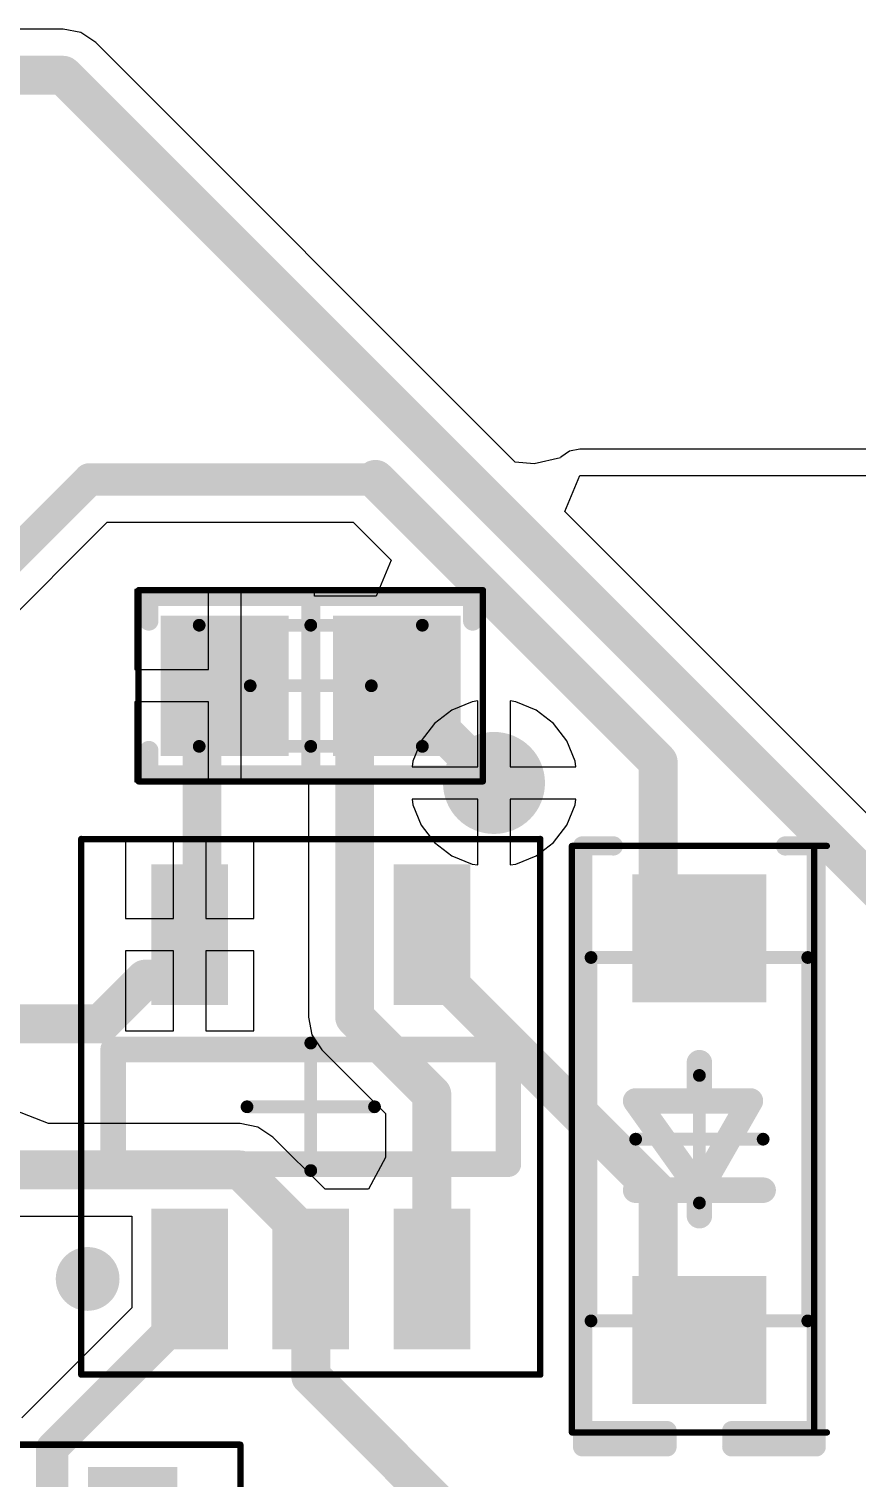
# Model space of a CAD drawing. Header units: millimetres. Extents: x 45 to 209, y 90 to 189.
# Drawn here: x 79.65 to 86.14, y 108.5 to 119.87 of the extents above; entities that cross this region are included whole.
import ezdxf

# ---------------------------------------------------------------- set-up
doc = ezdxf.new("R2010")
doc.units = ezdxf.units.MM
for name, color, linetype in [('BottomLayer', 5, 'Continuous'), ('Mechanical13', 56, 'Continuous'), ('Mechanical15', 56, 'Continuous'), ('MultiLayer', 9, 'Continuous'), ('TopLayer', 1, 'Continuous'), ('TopOverlay', 2, 'Continuous'), ('TopPaste', 8, 'Continuous'), ('TopSolder', 216, 'Continuous'), ('ViaHoleLayer', 16, 'Continuous')]:
    doc.layers.add(name, color=color, linetype=linetype)

# ---------------------------------------------------------------- blocks, each defined once
blk = doc.blocks.new('TI_SOIC_8_D_7')
at = {"layer": 'Mechanical13', "const_width": 0.1}
for points in [[(-2, -2.5), (-2, 2.5)], [(2, 2.5), (-2, 2.5)], [(2, -2.5), (2, 2.5)], [(2, -2.5), (-2, -2.5)]]:
    blk.add_lwpolyline(points, dxfattribs=at)
at = {"layer": 'Mechanical13'}
for points, const_width in [([(-2.025, 2.5, 1), (-1.975, 2.5, 1)], 0.05), ([(-2.025, 2.5, 1), (-1.975, 2.5, 1)], 0.05), ([(1.975, 2.5, 1), (2.025, 2.5, 1)], 0.05), ([(1.975, 2.5, 1), (2.025, 2.5, 1)], 0.05), ([(-0.6, 1.6, 1), (-1.6, 1.6, 1)], 0.1), ([(-1.625, 1.6, 1), (-1.575, 1.6, 1)], 0.05), ([(-0.625, 1.6, 1), (-0.575, 1.6, 1)], 0.05), ([(-2.025, -2.5, 1), (-1.975, -2.5, 1)], 0.05), ([(-2.025, -2.5, 1), (-1.975, -2.5, 1)], 0.05), ([(1.975, -2.5, 1), (2.025, -2.5, 1)], 0.05), ([(1.975, -2.5, 1), (2.025, -2.5, 1)], 0.05)]:
    blk.add_lwpolyline(points, format="xyb", close=True, dxfattribs=dict(at, const_width=const_width))
at = {"layer": 'Mechanical15'}
for points, const_width in [([(-3.7, -2.75), (-3.7, 2.75)], 0.05), ([(3.7, 2.75), (-3.7, 2.75)], 0.05), ([(3.7, -2.75), (3.7, 2.75)], 0.05), ([(0, -0.5), (0, 0.5)], 0.1), ([(0.5, 0), (-0.5, 0)], 0.1), ([(3.7, -2.75), (-3.7, -2.75)], 0.05)]:
    blk.add_lwpolyline(points, dxfattribs=dict(at, const_width=const_width))
for points, const_width in [([(-3.712, 2.75, 1), (-3.688, 2.75, 1)], 0.025), ([(-3.712, 2.75, 1), (-3.688, 2.75, 1)], 0.025), ([(3.688, 2.75, 1), (3.712, 2.75, 1)], 0.025), ([(3.688, 2.75, 1), (3.712, 2.75, 1)], 0.025), ([(-0.025, 0.5, 1), (0.025, 0.5, 1)], 0.05), ([(-0.525, 0, 1), (-0.475, 0, 1)], 0.05), ([(0.475, 0, 1), (0.525, 0, 1)], 0.05), ([(-0.025, -0.5, 1), (0.025, -0.5, 1)], 0.05), ([(-3.712, -2.75, 1), (-3.688, -2.75, 1)], 0.025), ([(-3.712, -2.75, 1), (-3.688, -2.75, 1)], 0.025), ([(3.688, -2.75, 1), (3.712, -2.75, 1)], 0.025), ([(3.688, -2.75, 1), (3.712, -2.75, 1)], 0.025)]:
    blk.add_lwpolyline(points, format="xyb", close=True, dxfattribs=dict(at, const_width=const_width))
at = {"layer": 'TopLayer'}
for points in [[(-1.925, 1.605), (-1.925, 2.205), (-3.475, 1.605), (-3.475, 2.205)], [(3.475, 1.605), (3.475, 2.205), (1.925, 1.605), (1.925, 2.205)], [(-1.925, 0.335), (-1.925, 0.935), (-3.475, 0.335), (-3.475, 0.935)], [(3.475, 0.335), (3.475, 0.935), (1.925, 0.335), (1.925, 0.935)], [(-1.925, -0.935), (-1.925, -0.335), (-3.475, -0.935), (-3.475, -0.335)], [(3.475, -0.935), (3.475, -0.335), (1.925, -0.935), (1.925, -0.335)], [(-1.925, -2.205), (-1.925, -1.605), (-3.475, -2.205), (-3.475, -1.605)], [(3.475, -2.205), (3.475, -1.605), (1.925, -2.205), (1.925, -1.605)]]:
    blk.add_solid(points, dxfattribs=at)
at = {"layer": 'TopOverlay'}
for p, q in [((-1.1, 2.5), (-1.6, 2.5)), ((-1.6, 2.5), (-1.6, 2)), ((-1.1, 2.3), (-1.1, 2.5)), ((-1.4, 2), (-1.1, 2.3)), ((-1.6, 2), (-1.4, 2))]:
    blk.add_line(p, q, dxfattribs=at)
for points, const_width in [([(-2.575, 2.755, 1), (-2.825, 2.755, 1)], 0.25), ([(-2.887, 2.755, 1), (-2.763, 2.755, 1)], 0.125), ([(-2.637, 2.755, 1), (-2.512, 2.755, 1)], 0.125), ([(-1.65, 2.5, 1), (-1.55, 2.5, 1)], 0.1), ([(-1.65, 2.5, 1), (-1.55, 2.5, 1)], 0.1), ([(-1.15, 2.5, 1), (-1.05, 2.5, 1)], 0.1), ([(1.55, 2.5, 1), (1.65, 2.5, 1)], 0.1), ([(1.55, 2.5, 1), (1.65, 2.5, 1)], 0.1), ([(-1.65, 2, 1), (-1.55, 2, 1)], 0.1), ([(-1.65, -2.5, 1), (-1.55, -2.5, 1)], 0.1), ([(-1.65, -2.5, 1), (-1.55, -2.5, 1)], 0.1), ([(1.55, -2.5, 1), (1.65, -2.5, 1)], 0.1), ([(1.55, -2.5, 1), (1.65, -2.5, 1)], 0.1)]:
    blk.add_lwpolyline(points, format="xyb", close=True, dxfattribs=dict(at, const_width=const_width))
at = {"layer": 'TopOverlay', "const_width": 0.2}
for points in [[(-1.6, -2.5), (-1.6, 2.5)], [(1.6, 2.5), (-1.6, 2.5)], [(1.6, -2.5), (1.6, 2.5)], [(1.6, -2.5), (-1.6, -2.5)]]:
    blk.add_lwpolyline(points, dxfattribs=at)
blk.add_lwpolyline([(-1.1, 2.5, -0.414214), (-1.6, 2)], format="xyb", dxfattribs=at)
at = {"layer": 'TopPaste'}
for points in [[(-1.925, 1.605), (-1.925, 2.205), (-3.475, 1.605), (-3.475, 2.205)], [(3.475, 1.605), (3.475, 2.205), (1.925, 1.605), (1.925, 2.205)], [(-1.925, 0.335), (-1.925, 0.935), (-3.475, 0.335), (-3.475, 0.935)], [(3.475, 0.335), (3.475, 0.935), (1.925, 0.335), (1.925, 0.935)], [(-1.925, -0.935), (-1.925, -0.335), (-3.475, -0.935), (-3.475, -0.335)], [(3.475, -0.935), (3.475, -0.335), (1.925, -0.935), (1.925, -0.335)], [(-1.925, -2.205), (-1.925, -1.605), (-3.475, -2.205), (-3.475, -1.605)], [(3.475, -2.205), (3.475, -1.605), (1.925, -2.205), (1.925, -1.605)]]:
    blk.add_solid(points, dxfattribs=at)
at = {"layer": 'TopSolder'}
for points in [[(-1.874, 1.554), (-1.874, 2.256), (-3.526, 1.554), (-3.526, 2.256)], [(3.526, 1.554), (3.526, 2.256), (1.874, 1.554), (1.874, 2.256)], [(-1.874, 0.284), (-1.874, 0.986), (-3.526, 0.284), (-3.526, 0.986)], [(3.526, 0.284), (3.526, 0.986), (1.874, 0.284), (1.874, 0.986)], [(-1.874, -0.986), (-1.874, -0.284), (-3.526, -0.986), (-3.526, -0.284)], [(3.526, -0.986), (3.526, -0.284), (1.874, -0.986), (1.874, -0.284)], [(-1.874, -2.256), (-1.874, -1.554), (-3.526, -2.256), (-3.526, -1.554)], [(3.526, -2.256), (3.526, -1.554), (1.874, -2.256), (1.874, -1.554)]]:
    blk.add_solid(points, dxfattribs=at)
blk = doc.blocks.new('9B4F62E8_D129_4139_99C7_3E5580D0C4B3_9')
at = {"layer": 'Mechanical15'}
for points, const_width in [([(-2.1, 1.8), (2.1, 1.8)], 0.05), ([(-2.1, 1.8), (-2.1, -1.8)], 0.05), ([(2.1, 1.8), (2.1, -1.8)], 0.05), ([(0, 0.5), (0, -0.5)], 0.1), ([(-0.5, 0), (0.5, 0)], 0.1), ([(-2.1, -1.8), (2.1, -1.8)], 0.05)]:
    blk.add_lwpolyline(points, dxfattribs=dict(at, const_width=const_width))
for points, const_width in [([(-2.113, 1.8, 1), (-2.088, 1.8, 1)], 0.025), ([(-2.113, 1.8, 1), (-2.088, 1.8, 1)], 0.025), ([(2.088, 1.8, 1), (2.113, 1.8, 1)], 0.025), ([(2.088, 1.8, 1), (2.113, 1.8, 1)], 0.025), ([(-0.025, 0.5, 1), (0.025, 0.5, 1)], 0.05), ([(-0.525, 0, 1), (-0.475, 0, 1)], 0.05), ([(0.475, 0, 1), (0.525, 0, 1)], 0.05), ([(-0.025, -0.5, 1), (0.025, -0.5, 1)], 0.05), ([(-2.113, -1.8, 1), (-2.088, -1.8, 1)], 0.025), ([(-2.113, -1.8, 1), (-2.088, -1.8, 1)], 0.025), ([(2.088, -1.8, 1), (2.113, -1.8, 1)], 0.025), ([(2.088, -1.8, 1), (2.113, -1.8, 1)], 0.025)]:
    blk.add_lwpolyline(points, format="xyb", close=True, dxfattribs=dict(at, const_width=const_width))
at = {"layer": 'TopLayer'}
for points in [[(-0.85, 0.7), (-0.85, 1.2), (-1.85, 0.7), (-1.85, 1.2)], [(1.85, 0.7), (1.85, 1.2), (0.85, 0.7), (0.85, 1.2)], [(-0.85, -0.25), (-0.85, 0.25), (-1.85, -0.25), (-1.85, 0.25)], [(-0.85, -1.2), (-0.85, -0.7), (-1.85, -1.2), (-1.85, -0.7)], [(1.85, -1.2), (1.85, -0.7), (0.85, -1.2), (0.85, -0.7)]]:
    blk.add_solid(points, dxfattribs=at)
at = {"layer": 'TopOverlay'}
for points, const_width in [([(-1.225, 1.75, 1), (-1.475, 1.75, 1)], 0.25), ([(-1.538, 1.75, 1), (-1.413, 1.75, 1)], 0.125), ([(-1.287, 1.75, 1), (-1.162, 1.75, 1)], 0.125), ([(-0.5, 1.55, 1), (-0.4, 1.55, 1)], 0.1), ([(-0.5, 1.55, 1), (-0.4, 1.55, 1)], 0.1), ([(0.4, 1.55, 1), (0.5, 1.55, 1)], 0.1), ([(0.4, 1.55, 1), (0.5, 1.55, 1)], 0.1), ([(-0.5, -1.55, 1), (-0.4, -1.55, 1)], 0.1), ([(-0.5, -1.55, 1), (-0.4, -1.55, 1)], 0.1), ([(0.4, -1.55, 1), (0.5, -1.55, 1)], 0.1), ([(0.4, -1.55, 1), (0.5, -1.55, 1)], 0.1)]:
    blk.add_lwpolyline(points, format="xyb", close=True, dxfattribs=dict(at, const_width=const_width))
at = {"layer": 'TopOverlay', "const_width": 0.2}
for points in [[(-0.45, 1.55), (-0.45, -1.55)], [(-0.45, 1.55), (0.45, 1.55)], [(0.45, 1.55), (0.45, -1.55)], [(-0.45, -1.55), (0.45, -1.55)]]:
    blk.add_lwpolyline(points, dxfattribs=at)
at = {"layer": 'TopPaste'}
for points in [[(-0.85, 0.7), (-0.85, 1.2), (-1.85, 0.7), (-1.85, 1.2)], [(1.85, 0.7), (1.85, 1.2), (0.85, 0.7), (0.85, 1.2)], [(-0.85, -0.25), (-0.85, 0.25), (-1.85, -0.25), (-1.85, 0.25)], [(-0.85, -1.2), (-0.85, -0.7), (-1.85, -1.2), (-1.85, -0.7)], [(1.85, -1.2), (1.85, -0.7), (0.85, -1.2), (0.85, -0.7)]]:
    blk.add_solid(points, dxfattribs=at)
at = {"layer": 'TopSolder'}
for points in [[(-0.799, 0.649), (-0.799, 1.251), (-1.901, 0.649), (-1.901, 1.251)], [(1.901, 0.649), (1.901, 1.251), (0.799, 0.649), (0.799, 1.251)], [(-0.799, -0.301), (-0.799, 0.301), (-1.901, -0.301), (-1.901, 0.301)], [(-0.799, -1.251), (-0.799, -0.649), (-1.901, -1.251), (-1.901, -0.649)], [(1.901, -1.251), (1.901, -0.649), (0.799, -1.251), (0.799, -0.649)]]:
    blk.add_solid(points, dxfattribs=at)
blk = doc.blocks.new('SOD_123_73')
at = {"layer": 'Mechanical13', "const_width": 0.1}
for points in [[(1.425, 0.85), (-1.425, 0.85)], [(-1.425, -0.85), (-1.425, 0.85)], [(1.425, -0.85), (1.425, 0.85)], [(1.425, -0.85), (-1.425, -0.85)]]:
    blk.add_lwpolyline(points, dxfattribs=at)
at = {"layer": 'Mechanical13', "const_width": 0.05}
for points in [[(-1.45, 0.85, 1), (-1.4, 0.85, 1)], [(-1.45, 0.85, 1), (-1.4, 0.85, 1)], [(1.4, 0.85, 1), (1.45, 0.85, 1)], [(1.4, 0.85, 1), (1.45, 0.85, 1)], [(-1.45, -0.85, 1), (-1.4, -0.85, 1)], [(-1.45, -0.85, 1), (-1.4, -0.85, 1)], [(1.4, -0.85, 1), (1.45, -0.85, 1)], [(1.4, -0.85, 1), (1.45, -0.85, 1)]]:
    blk.add_lwpolyline(points, format="xyb", close=True, dxfattribs=at)
at = {"layer": 'Mechanical15'}
for points, const_width in [([(-2.3, -1), (-2.3, 1)], 0.05), ([(2.3, -1), (2.3, 1)], 0.05), ([(2.3, 0.9), (-2.3, 0.9)], 0.05), ([(0, -0.5), (0, 0.5)], 0.1), ([(0.5, 0), (-0.5, 0)], 0.1), ([(2.3, -1), (-2.3, -1)], 0.05)]:
    blk.add_lwpolyline(points, dxfattribs=dict(at, const_width=const_width))
for points, const_width in [([(-2.312, 1, 1), (-2.288, 1, 1)], 0.025), ([(2.288, 1, 1), (2.312, 1, 1)], 0.025), ([(-2.312, 0.9, 1), (-2.288, 0.9, 1)], 0.025), ([(2.288, 0.9, 1), (2.312, 0.9, 1)], 0.025), ([(-0.025, 0.5, 1), (0.025, 0.5, 1)], 0.05), ([(-0.525, 0, 1), (-0.475, 0, 1)], 0.05), ([(0.475, 0, 1), (0.525, 0, 1)], 0.05), ([(-0.025, -0.5, 1), (0.025, -0.5, 1)], 0.05), ([(-2.312, -1, 1), (-2.288, -1, 1)], 0.025), ([(-2.312, -1, 1), (-2.288, -1, 1)], 0.025), ([(2.288, -1, 1), (2.312, -1, 1)], 0.025), ([(2.288, -1, 1), (2.312, -1, 1)], 0.025)]:
    blk.add_lwpolyline(points, format="xyb", close=True, dxfattribs=dict(at, const_width=const_width))
at = {"layer": 'TopLayer'}
for points in [[(-1.125, -0.475), (-1.125, 0.475), (-2.025, -0.475), (-2.025, 0.475)], [(2.025, -0.475), (2.025, 0.475), (1.125, -0.475), (1.125, 0.475)]]:
    blk.add_solid(points, dxfattribs=at)
at = {"layer": 'TopOverlay'}
for points, const_width in [([(-2.3, 0.675), (-2.3, 0.916)], 0.15), ([(2.286, 0.916), (-2.3, 0.916)], 0.15), ([(2.413, 0.916), (2.286, 0.916)], 0.15), ([(2.286, 0.254), (2.286, 0.916)], 0.15), ([(2.413, 0.254), (2.413, 0.916)], 0.15), ([(0.4, -0.5), (0.4, 0.5)], 0.2), ([(-0.3, -0.5), (-0.3, 0.4)], 0.2), ([(0.4, 0), (-0.3, 0.4)], 0.2), ([(2.413, 0.254), (2.286, 0.254)], 0.15), ([(-0.3, 0), (-0.6, 0)], 0.2), ([(-0.3, -0.5), (0.4, 0)], 0.2), ([(0.6, 0), (0.4, 0)], 0.2), ([(2.286, -0.916), (2.286, -0.254)], 0.15), ([(2.413, -0.254), (2.286, -0.254)], 0.15), ([(2.413, -0.916), (2.413, -0.254)], 0.15), ([(-2.3, -0.916), (-2.3, -0.675)], 0.15), ([(2.286, -0.916), (-2.3, -0.916)], 0.15), ([(2.413, -0.916), (2.286, -0.916)], 0.15)]:
    blk.add_lwpolyline(points, dxfattribs=dict(at, const_width=const_width))
for points, const_width in [([(-2.338, 0.916, 1), (-2.262, 0.916, 1)], 0.075), ([(-2.338, 0.916, 1), (-2.262, 0.916, 1)], 0.075), ([(2.248, 0.916, 1), (2.324, 0.916, 1)], 0.075), ([(2.248, 0.916, 1), (2.324, 0.916, 1)], 0.075), ([(2.248, 0.916, 1), (2.324, 0.916, 1)], 0.075), ([(2.375, 0.916, 1), (2.451, 0.916, 1)], 0.075), ([(2.375, 0.916, 1), (2.451, 0.916, 1)], 0.075), ([(-2.338, 0.675, 1), (-2.262, 0.675, 1)], 0.075), ([(0.35, 0.5, 1), (0.45, 0.5, 1)], 0.1), ([(-0.35, 0.4, 1), (-0.25, 0.4, 1)], 0.1), ([(-0.35, 0.4, 1), (-0.25, 0.4, 1)], 0.1), ([(2.248, 0.254, 1), (2.324, 0.254, 1)], 0.075), ([(2.248, 0.254, 1), (2.324, 0.254, 1)], 0.075), ([(2.375, 0.254, 1), (2.451, 0.254, 1)], 0.075), ([(2.375, 0.254, 1), (2.451, 0.254, 1)], 0.075), ([(-0.65, 0, 1), (-0.55, 0, 1)], 0.1), ([(-0.35, 0, 1), (-0.25, 0, 1)], 0.1), ([(0.35, 0, 1), (0.45, 0, 1)], 0.1), ([(0.35, 0, 1), (0.45, 0, 1)], 0.1), ([(0.35, 0, 1), (0.45, 0, 1)], 0.1), ([(0.55, 0, 1), (0.65, 0, 1)], 0.1), ([(2.248, -0.254, 1), (2.324, -0.254, 1)], 0.075), ([(2.248, -0.254, 1), (2.324, -0.254, 1)], 0.075), ([(2.375, -0.254, 1), (2.451, -0.254, 1)], 0.075), ([(2.375, -0.254, 1), (2.451, -0.254, 1)], 0.075), ([(-0.35, -0.5, 1), (-0.25, -0.5, 1)], 0.1), ([(-0.35, -0.5, 1), (-0.25, -0.5, 1)], 0.1), ([(0.35, -0.5, 1), (0.45, -0.5, 1)], 0.1), ([(-2.338, -0.675, 1), (-2.262, -0.675, 1)], 0.075), ([(-2.338, -0.916, 1), (-2.262, -0.916, 1)], 0.075), ([(-2.338, -0.916, 1), (-2.262, -0.916, 1)], 0.075), ([(2.248, -0.916, 1), (2.324, -0.916, 1)], 0.075), ([(2.248, -0.916, 1), (2.324, -0.916, 1)], 0.075), ([(2.248, -0.916, 1), (2.324, -0.916, 1)], 0.075), ([(2.375, -0.916, 1), (2.451, -0.916, 1)], 0.075), ([(2.375, -0.916, 1), (2.451, -0.916, 1)], 0.075)]:
    blk.add_lwpolyline(points, format="xyb", close=True, dxfattribs=dict(at, const_width=const_width))
at = {"layer": 'TopPaste'}
for points in [[(-1.125, -0.475), (-1.125, 0.475), (-2.025, -0.475), (-2.025, 0.475)], [(2.025, -0.475), (2.025, 0.475), (1.125, -0.475), (1.125, 0.475)]]:
    blk.add_solid(points, dxfattribs=at)
at = {"layer": 'TopSolder'}
for points in [[(-1.074, -0.526), (-1.074, 0.526), (-2.076, -0.526), (-2.076, 0.526)], [(2.076, -0.526), (2.076, 0.526), (1.074, -0.526), (1.074, 0.526)]]:
    blk.add_solid(points, dxfattribs=at)
blk = doc.blocks.new('CAP_0603_1608_85')
at = {"layer": 'Mechanical13', "const_width": 0.1}
for points in [[(-0.875, 0.475), (-0.875, -0.475)], [(0.875, 0.475), (-0.875, 0.475)], [(0.875, 0.475), (0.875, -0.475)], [(0.875, -0.475), (-0.875, -0.475)]]:
    blk.add_lwpolyline(points, dxfattribs=at)
at = {"layer": 'Mechanical13', "const_width": 0.05}
for points in [[(-0.9, 0.475, 1), (-0.85, 0.475, 1)], [(-0.9, 0.475, 1), (-0.85, 0.475, 1)], [(0.85, 0.475, 1), (0.9, 0.475, 1)], [(0.85, 0.475, 1), (0.9, 0.475, 1)], [(-0.9, -0.475, 1), (-0.85, -0.475, 1)], [(-0.9, -0.475, 1), (-0.85, -0.475, 1)], [(0.85, -0.475, 1), (0.9, -0.475, 1)], [(0.85, -0.475, 1), (0.9, -0.475, 1)]]:
    blk.add_lwpolyline(points, format="xyb", close=True, dxfattribs=at)
at = {"layer": 'Mechanical15'}
for points, const_width in [([(-1.35, 0.75), (-1.35, -0.75)], 0.05), ([(1.35, 0.75), (-1.35, 0.75)], 0.05), ([(1.35, 0.75), (1.35, -0.75)], 0.05), ([(0, 0.475), (0, -0.475)], 0.1), ([(0.475, 0), (-0.475, 0)], 0.1), ([(1.35, -0.75), (-1.35, -0.75)], 0.05)]:
    blk.add_lwpolyline(points, dxfattribs=dict(at, const_width=const_width))
for points, const_width in [([(-1.362, 0.75, 1), (-1.338, 0.75, 1)], 0.025), ([(-1.362, 0.75, 1), (-1.338, 0.75, 1)], 0.025), ([(1.338, 0.75, 1), (1.362, 0.75, 1)], 0.025), ([(1.338, 0.75, 1), (1.362, 0.75, 1)], 0.025), ([(-0.025, 0.475, 1), (0.025, 0.475, 1)], 0.05), ([(-0.5, 0, 1), (-0.45, 0, 1)], 0.05), ([(0.45, 0, 1), (0.5, 0, 1)], 0.05), ([(-0.025, -0.475, 1), (0.025, -0.475, 1)], 0.05), ([(-1.362, -0.75, 1), (-1.338, -0.75, 1)], 0.025), ([(-1.362, -0.75, 1), (-1.338, -0.75, 1)], 0.025), ([(1.338, -0.75, 1), (1.362, -0.75, 1)], 0.025), ([(1.338, -0.75, 1), (1.362, -0.75, 1)], 0.025)]:
    blk.add_lwpolyline(points, format="xyb", close=True, dxfattribs=dict(at, const_width=const_width))
at = {"layer": 'TopLayer'}
for points in [[(-0.225, -0.5), (-0.225, 0.5), (-1.125, -0.5), (-1.125, 0.5)], [(1.125, -0.5), (1.125, 0.5), (0.225, -0.5), (0.225, 0.5)]]:
    blk.add_solid(points, dxfattribs=at)
at = {"layer": 'TopOverlay', "const_width": 0.15}
for points in [[(1.27, 0.7), (-1.27, 0.7)], [(-1.27, 0.7), (-1.27, 0.508)], [(0, 0.7), (0, -0.7)], [(1.27, 0.7), (1.27, 0.508)], [(-1.27, -0.508), (-1.27, -0.7)], [(1.27, -0.508), (1.27, -0.7)], [(1.27, -0.7), (-1.27, -0.7)]]:
    blk.add_lwpolyline(points, dxfattribs=at)
at = {"layer": 'TopOverlay', "const_width": 0.075}
for points in [[(-1.308, 0.7, 1), (-1.232, 0.7, 1)], [(-1.308, 0.7, 1), (-1.232, 0.7, 1)], [(-0.038, 0.7, 1), (0.038, 0.7, 1)], [(1.232, 0.7, 1), (1.308, 0.7, 1)], [(1.232, 0.7, 1), (1.308, 0.7, 1)], [(-1.308, 0.508, 1), (-1.232, 0.508, 1)], [(1.232, 0.508, 1), (1.308, 0.508, 1)], [(-1.308, -0.508, 1), (-1.232, -0.508, 1)], [(1.232, -0.508, 1), (1.308, -0.508, 1)], [(-1.308, -0.7, 1), (-1.232, -0.7, 1)], [(-1.308, -0.7, 1), (-1.232, -0.7, 1)], [(-0.038, -0.7, 1), (0.038, -0.7, 1)], [(1.232, -0.7, 1), (1.308, -0.7, 1)], [(1.232, -0.7, 1), (1.308, -0.7, 1)]]:
    blk.add_lwpolyline(points, format="xyb", close=True, dxfattribs=at)
at = {"layer": 'TopPaste'}
for points in [[(-0.225, -0.5), (-0.225, 0.5), (-1.125, -0.5), (-1.125, 0.5)], [(1.125, -0.5), (1.125, 0.5), (0.225, -0.5), (0.225, 0.5)]]:
    blk.add_solid(points, dxfattribs=at)
at = {"layer": 'TopSolder'}
for points in [[(-0.174, -0.551), (-0.174, 0.551), (-1.176, -0.551), (-1.176, 0.551)], [(1.176, -0.551), (1.176, 0.551), (0.174, -0.551), (0.174, 0.551)]]:
    blk.add_solid(points, dxfattribs=at)

msp = doc.modelspace()

# ---------------------------------------------------------------- linework, layer by layer
at = {"layer": 'BottomLayer'}
for p, q in [((83.123, 114.593), (82.964, 114.527)), ((83.167, 114.599), (83.123, 114.593)), ((83.167, 114.083), (83.167, 114.599)), ((83.464, 114.593), (83.421, 114.599)), ((83.421, 114.599), (83.421, 114.083)), ((83.624, 114.527), (83.464, 114.593)), ((82.964, 114.527), (82.827, 114.422)), ((83.76, 114.422), (83.624, 114.527)), ((82.827, 114.422), (82.722, 114.285)), ((83.865, 114.285), (83.76, 114.422)), ((82.722, 114.285), (82.657, 114.126)), ((83.931, 114.126), (83.865, 114.285)), ((82.657, 114.126), (82.651, 114.083)), ((83.937, 114.083), (83.931, 114.126)), ((82.651, 114.083), (83.167, 114.083)), ((83.421, 114.083), (83.937, 114.083)), ((83.167, 113.829), (82.651, 113.829)), ((82.651, 113.829), (82.657, 113.785)), ((82.657, 113.785), (82.722, 113.626)), ((83.167, 113.313), (83.167, 113.829)), ((83.937, 113.829), (83.421, 113.829)), ((83.421, 113.829), (83.421, 113.313)), ((83.865, 113.626), (83.931, 113.785)), ((83.931, 113.785), (83.937, 113.829)), ((82.722, 113.626), (82.827, 113.489)), ((83.76, 113.489), (83.865, 113.626)), ((82.827, 113.489), (82.964, 113.384)), ((83.624, 113.384), (83.76, 113.489)), ((82.964, 113.384), (83.123, 113.318)), ((83.123, 113.318), (83.167, 113.313)), ((83.421, 113.313), (83.464, 113.318)), ((83.464, 113.318), (83.624, 113.384))]:
    msp.add_line(p, q, dxfattribs=at)
at = {"layer": 'BottomLayer', "const_width": 0.4}
msp.add_lwpolyline([(83.094, 113.956, 1), (83.494, 113.956, 1)], format="xyb", close=True, dxfattribs=at)
at = {"layer": 'MultiLayer', "const_width": 0.4}
msp.add_lwpolyline([(83.094, 113.956, 1), (83.494, 113.956, 1)], format="xyb", close=True, dxfattribs=at)
at = {"layer": 'TopLayer'}
for p, q in [((79.914, 119.869), (65.035, 119.869)), ((80.053, 119.842), (79.914, 119.869)), ((79.914, 119.869), (79.914, 119.869)), ((80.17, 119.763), (80.053, 119.842)), ((83.46, 116.473), (80.17, 119.763)), ((83.815, 116.505), (83.61, 116.46)), ((83.819, 116.512), (83.815, 116.505)), ((83.887, 116.557), (83.819, 116.512)), ((83.966, 116.573), (83.887, 116.557)), ((100.321, 116.573), (83.966, 116.573)), ((83.61, 116.46), (83.46, 116.473)), ((83.849, 116.084), (83.966, 116.366)), ((83.966, 116.366), (100.321, 116.366)), ((87.099, 112.834), (83.849, 116.084)), ((74.808, 110.548), (80.261, 116.001)), ((80.261, 116.001), (82.189, 116.001)), ((82.189, 116.001), (82.487, 115.702)), ((82.487, 115.702), (82.37, 115.421)), ((81.055, 115.472), (80.478, 115.472)), ((80.478, 115.472), (80.478, 114.845)), ((81.055, 114.845), (81.055, 115.472)), ((81.886, 115.472), (81.309, 115.472)), ((81.309, 115.472), (81.309, 114.718)), ((81.886, 115.421), (81.886, 115.472)), ((82.37, 115.421), (81.886, 115.421)), ((80.478, 114.845), (81.055, 114.845)), ((81.309, 114.718), (81.309, 113.964)), ((81.055, 114.591), (80.478, 114.591)), ((80.478, 114.591), (80.478, 113.964)), ((81.055, 113.964), (81.055, 114.591)), ((80.478, 113.964), (81.055, 113.964)), ((81.309, 113.964), (81.839, 113.964)), ((81.839, 113.964), (81.839, 112.118)), ((80.78, 113.52), (80.403, 113.52)), ((80.403, 113.52), (80.403, 112.893)), ((80.78, 112.893), (80.78, 113.52)), ((81.411, 113.52), (81.034, 113.52)), ((81.034, 113.52), (81.034, 112.893)), ((81.411, 112.893), (81.411, 113.52)), ((80.403, 112.893), (80.78, 112.893)), ((81.034, 112.893), (81.411, 112.893)), ((80.78, 112.639), (80.403, 112.639)), ((80.403, 112.639), (80.403, 112.012)), ((80.78, 112.012), (80.78, 112.639)), ((81.411, 112.639), (81.034, 112.639)), ((81.034, 112.639), (81.034, 112.012)), ((81.411, 112.012), (81.411, 112.639)), ((81.839, 112.118), (81.839, 112.118)), ((81.839, 112.118), (81.866, 111.98)), ((80.403, 112.012), (80.78, 112.012)), ((81.034, 112.012), (81.411, 112.012)), ((81.866, 111.98), (81.945, 111.862)), ((81.945, 111.862), (82.444, 111.363)), ((79.8, 111.284), (79.538, 111.387)), ((81.304, 111.284), (79.8, 111.284)), ((81.443, 111.256), (81.304, 111.284)), ((81.304, 111.284), (81.304, 111.284)), ((82.444, 111.363), (82.444, 111.018)), ((81.56, 111.178), (81.443, 111.256)), ((81.969, 110.769), (81.56, 111.178)), ((82.444, 111.018), (82.31, 110.769)), ((82.31, 110.769), (81.969, 110.769)), ((79.487, 110.559), (80.453, 110.559)), ((80.453, 110.559), (80.453, 109.839)), ((80.453, 109.839), (79.591, 108.976))]:
    msp.add_line(p, q, dxfattribs=at)
for points, const_width in [([(65.035, 119.507), (79.914, 119.507)], 0.305), ([(79.914, 119.507), (86.843, 112.578)], 0.305), ([(82.365, 116.337), (84.582, 114.12)], 0.305), ([(74.57, 110.786), (80.122, 116.337)], 0.254), ([(80.122, 116.337), (82.365, 116.337)], 0.254), ([(81.004, 114.54), (81.182, 114.718)], 0.305), ([(82.201, 114.337), (82.532, 114.668)], 0.305), ([(82.532, 114.718), (83.294, 113.956)], 0.305), ([(82.532, 114.668), (82.532, 114.718)], 0.305), ([(81.004, 113.103), (81.004, 114.54)], 0.305), ([(82.201, 112.118), (82.201, 114.337)], 0.305), ([(84.582, 113.034), (84.582, 114.12)], 0.305), ([(80.841, 112.94), (81.004, 113.103)], 0.305), ([(84.582, 113.034), (84.88, 112.737)], 0.305), ([(80.907, 112.516), (80.907, 112.766)], 0.305), ([(82.807, 112.516), (82.807, 112.766)], 0.305), ([(84.88, 112.737), (84.905, 112.737)], 0.305), ([(80.809, 112.418), (80.907, 112.516)], 0.305), ([(82.807, 112.516), (84.582, 110.74)], 0.305), ([(80.207, 112.066), (80.559, 112.418)], 0.305), ([(80.559, 112.418), (80.809, 112.418)], 0.305), ([(78.951, 112.066), (80.207, 112.066)], 0.305), ([(82.201, 112.118), (82.807, 111.513)], 0.305), ([(82.807, 110.066), (82.807, 111.513)], 0.305), ([(78.964, 110.921), (81.304, 110.921)], 0.305), ([(81.304, 110.921), (81.759, 110.466)], 0.305), ([(84.582, 109.884), (84.582, 110.74)], 0.305), ([(81.759, 110.163), (81.759, 110.466)], 0.305), ([(81.759, 110.163), (81.857, 110.066)], 0.305), ([(80.907, 109.816), (80.907, 110.066)], 0.254), ([(81.857, 109.303), (81.857, 110.066)], 0.305), ([(84.582, 109.884), (84.88, 109.587)], 0.305), ([(79.829, 108.738), (80.907, 109.816)], 0.254), ([(84.88, 109.587), (84.905, 109.587)], 0.305), ([(81.857, 109.303), (83.22, 107.939)], 0.305), ([(79.829, 106.863), (79.829, 108.738)], 0.254)]:
    msp.add_lwpolyline(points, dxfattribs=dict(at, const_width=const_width))
for points, const_width in [([(79.838, 119.507, 1), (79.99, 119.507, 1)], 0.152), ([(79.838, 119.507, 1), (79.99, 119.507, 1)], 0.152), ([(82.288, 116.337, 1), (82.441, 116.337, 1)], 0.152), ([(80.058, 116.337, 1), (80.185, 116.337, 1)], 0.127), ([(80.058, 116.337, 1), (80.185, 116.337, 1)], 0.127), ([(82.301, 116.337, 1), (82.428, 116.337, 1)], 0.127), ([(81.105, 114.718, 1), (81.258, 114.718, 1)], 0.152), ([(82.455, 114.718, 1), (82.608, 114.718, 1)], 0.152), ([(82.455, 114.718, 1), (82.608, 114.718, 1)], 0.152), ([(82.455, 114.668, 1), (82.608, 114.668, 1)], 0.152), ([(82.455, 114.668, 1), (82.608, 114.668, 1)], 0.152), ([(80.928, 114.54, 1), (81.08, 114.54, 1)], 0.152), ([(80.928, 114.54, 1), (81.08, 114.54, 1)], 0.152), ([(82.125, 114.337, 1), (82.277, 114.337, 1)], 0.152), ([(82.125, 114.337, 1), (82.277, 114.337, 1)], 0.152), ([(83.094, 113.956, 1), (83.494, 113.956, 1)], 0.4), ([(84.506, 114.12, 1), (84.658, 114.12, 1)], 0.152), ([(84.506, 114.12, 1), (84.658, 114.12, 1)], 0.152), ([(83.217, 113.956, 1), (83.37, 113.956, 1)], 0.152), ([(80.928, 113.103, 1), (81.08, 113.103, 1)], 0.152), ([(80.928, 113.103, 1), (81.08, 113.103, 1)], 0.152), ([(80.764, 112.94, 1), (80.917, 112.94, 1)], 0.152), ([(84.506, 113.034, 1), (84.658, 113.034, 1)], 0.152), ([(84.506, 113.034, 1), (84.658, 113.034, 1)], 0.152), ([(80.83, 112.766, 1), (80.983, 112.766, 1)], 0.152), ([(82.73, 112.766, 1), (82.883, 112.766, 1)], 0.152), ([(84.803, 112.737, 1), (84.956, 112.737, 1)], 0.152), ([(84.803, 112.737, 1), (84.956, 112.737, 1)], 0.152), ([(84.828, 112.737, 1), (84.981, 112.737, 1)], 0.152), ([(80.83, 112.516, 1), (80.983, 112.516, 1)], 0.152), ([(80.83, 112.516, 1), (80.983, 112.516, 1)], 0.152), ([(82.73, 112.516, 1), (82.883, 112.516, 1)], 0.152), ([(82.73, 112.516, 1), (82.883, 112.516, 1)], 0.152), ([(80.483, 112.418, 1), (80.635, 112.418, 1)], 0.152), ([(80.483, 112.418, 1), (80.635, 112.418, 1)], 0.152), ([(80.733, 112.418, 1), (80.885, 112.418, 1)], 0.152), ([(80.733, 112.418, 1), (80.885, 112.418, 1)], 0.152), ([(80.13, 112.066, 1), (80.283, 112.066, 1)], 0.152), ([(80.13, 112.066, 1), (80.283, 112.066, 1)], 0.152), ([(82.125, 112.118, 1), (82.277, 112.118, 1)], 0.152), ([(82.125, 112.118, 1), (82.277, 112.118, 1)], 0.152), ([(82.73, 111.513, 1), (82.883, 111.513, 1)], 0.152), ([(82.73, 111.513, 1), (82.883, 111.513, 1)], 0.152), ([(81.228, 110.921, 1), (81.38, 110.921, 1)], 0.152), ([(81.228, 110.921, 1), (81.38, 110.921, 1)], 0.152), ([(84.506, 110.74, 1), (84.658, 110.74, 1)], 0.152), ([(84.506, 110.74, 1), (84.658, 110.74, 1)], 0.152), ([(81.683, 110.466, 1), (81.835, 110.466, 1)], 0.152), ([(81.683, 110.466, 1), (81.835, 110.466, 1)], 0.152), ([(81.683, 110.163, 1), (81.835, 110.163, 1)], 0.152), ([(81.683, 110.163, 1), (81.835, 110.163, 1)], 0.152), ([(80.843, 110.066, 1), (80.97, 110.066, 1)], 0.127), ([(81.78, 110.066, 1), (81.933, 110.066, 1)], 0.152), ([(81.78, 110.066, 1), (81.933, 110.066, 1)], 0.152), ([(82.73, 110.066, 1), (82.883, 110.066, 1)], 0.152), ([(84.506, 109.884, 1), (84.658, 109.884, 1)], 0.152), ([(84.506, 109.884, 1), (84.658, 109.884, 1)], 0.152), ([(80.843, 109.816, 1), (80.97, 109.816, 1)], 0.127), ([(80.843, 109.816, 1), (80.97, 109.816, 1)], 0.127), ([(84.803, 109.587, 1), (84.956, 109.587, 1)], 0.152), ([(84.803, 109.587, 1), (84.956, 109.587, 1)], 0.152), ([(84.828, 109.587, 1), (84.981, 109.587, 1)], 0.152), ([(81.78, 109.303, 1), (81.933, 109.303, 1)], 0.152), ([(81.78, 109.303, 1), (81.933, 109.303, 1)], 0.152), ([(79.766, 108.738, 1), (79.893, 108.738, 1)], 0.127), ([(79.766, 108.738, 1), (79.893, 108.738, 1)], 0.127)]:
    msp.add_lwpolyline(points, format="xyb", close=True, dxfattribs=dict(at, const_width=const_width))
at = {"layer": 'ViaHoleLayer', "const_width": 0.2}
msp.add_lwpolyline([(83.194, 113.956, 1), (83.394, 113.956, 1)], format="xyb", close=True, dxfattribs=at)

# ---------------------------------------------------------------- block references
for name, p, rotation in [('CAP_0603_1608_85', (81.857, 114.718), 180), ('9B4F62E8_D129_4139_99C7_3E5580D0C4B3_9', (81.857, 111.416), 90), ('SOD_123_73', (84.905, 111.162), 270), ('TI_SOIC_8_D_7', (78.555, 105.066), 270)]:
    msp.add_blockref(name, p, dxfattribs=dict(rotation=rotation))

doc.saveas('drawing.dxf')
